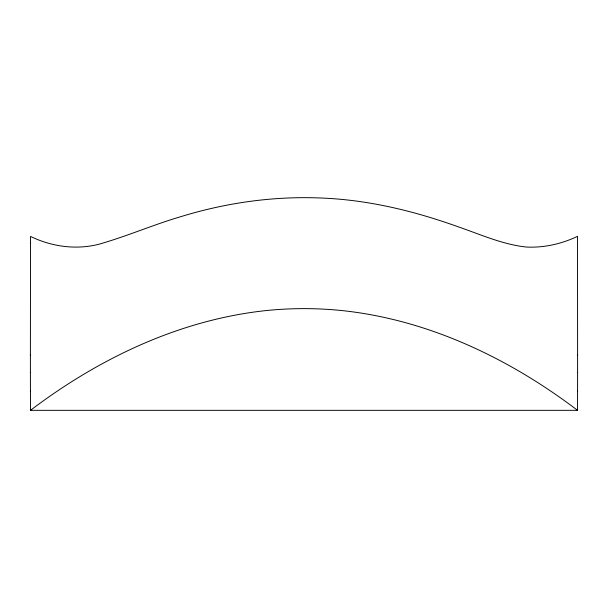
<?xml version="1.0" encoding="UTF-8"?>
<svg xmlns="http://www.w3.org/2000/svg" width="608" height="608" viewBox="0 0 608 608"><rect width="100%" height="100%" fill="white"/><g stroke="black" fill="none" stroke-linecap="round" stroke-linejoin="round"><path stroke-width="0.91" d="M30.4 354.905L30.506 243.147M577.592 372.499L577.6 354.783M577.577 391.073L577.6 372.43M30.506 243.337L30.514 236.413C51.596 246.666 75.916 250.078 98.762 244.279C127.11 236.254 154.174 224.344 182.476 216.159C227.453 202.502 274.634 195.981 321.624 198.041C368.676 199.888 414.823 211.158 458.972 227.088C481.156 234.726 502.915 244.576 526.482 247.053C544.13 247.889 561.594 243.914 577.516 236.352L577.6 354.95M30.43 390.777L30.484 410.332L577.539 410.332L577.577 390.8M30.484 410.332C98.967 358.355 179.9 319.74 266.076 310.574A321.875 278.669 0 0 1 341.962 310.566C428.154 319.671 509.078 358.332 577.539 410.332M30.4 354.738L30.408 372.468M30.408 372.392L30.43 391.05"/></g></svg>
